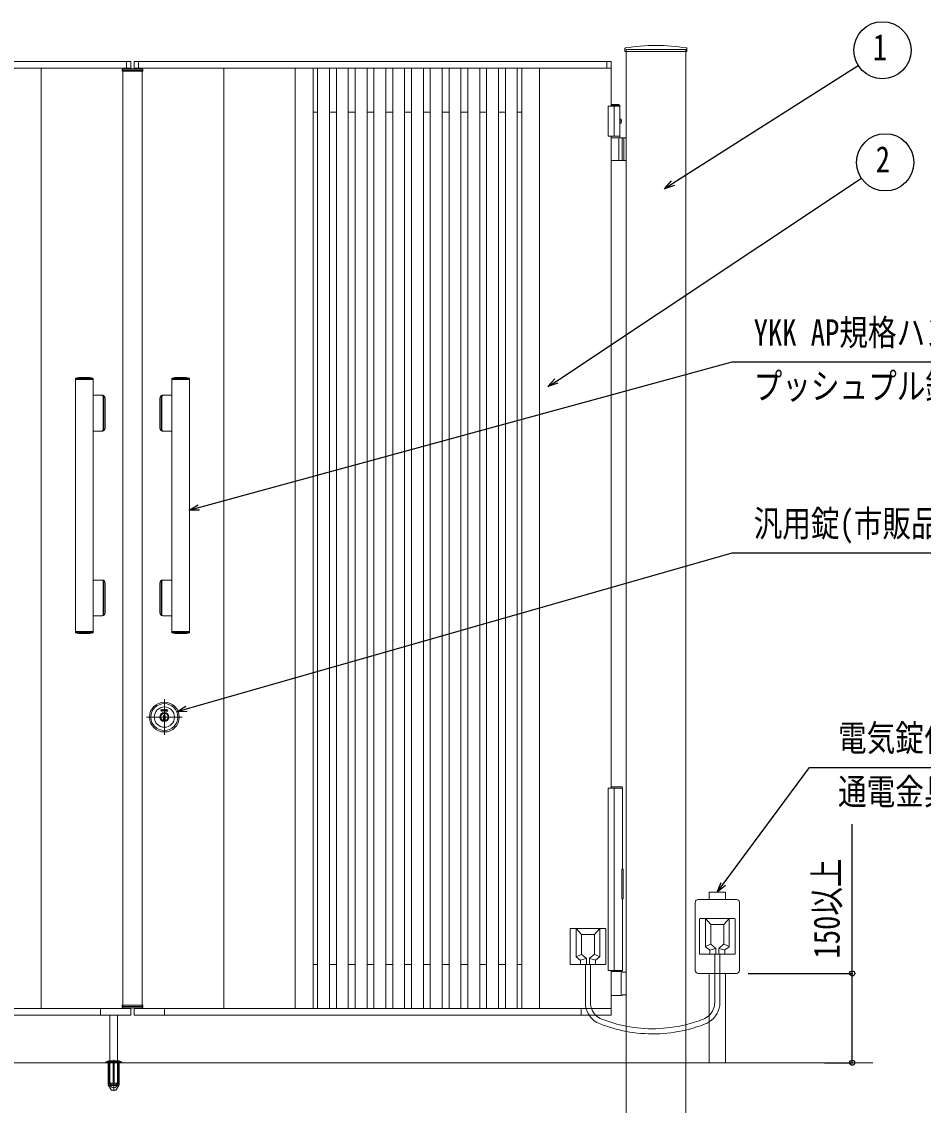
# Model space of a CAD drawing. Units: millimetres, scale not verified. Extents: x -4205 to 4205, y -2970 to 2970.
# Drawn here: x -191 to 1322, y -299 to 1519 of the extents above; entities that cross this region are included whole.
import ezdxf
from ezdxf.enums import TextEntityAlignment as Align

# ---------------------------------------------------------------- set-up
doc = ezdxf.new("R2010")
doc.units = ezdxf.units.MM
doc.header["$LTSCALE"] = 10
doc.layers.add('0-4_YKK_A1', color=4, linetype='Continuous', lineweight=18)
doc.layers.add('0-5_YKK_D', color=6, linetype='Continuous')
doc.styles.add('ＭＳ ゴシック', font='')
doc.styles.get('ＭＳ ゴシック').set_extended_font_data('MS Gothic')

msp = doc.modelspace()

# ---------------------------------------------------------------- linework, layer by layer
at = {"layer": '0-4_YKK_A1'}
for p, q in [((925.17, 1469.33), (924.91, 1474.3)), ((821.87, 1469.33), (924.17, 1469.33)), ((923.02, 1472.33), (823.02, 1472.33)), ((823.02, 1472.33), (823.02, 1469.33)), ((823.02, -227.67), (823.02, 1469.33)), ((923.02, 1469.33), (923.02, 1472.33)), ((923.02, 1469.33), (923.02, -227.67)), ((924.17, 1469.33), (925.17, 1469.33)), ((-7.98, 1452.33), (-807.98, 1452.33)), ((-7.98, 1441.33), (-807.98, 1441.33)), ((-157.98, 1441.33), (-157.98, -136.67)), ((-22.28, 1435.93), (-22.17, 1438.96)), ((-21.17, 1439.93), (11.21, 1439.93)), ((-20.98, 1437.93), (-20.98, -133.27)), ((-20.98, 1437.93), (11.02, 1437.93)), ((-15.28, 1452.33), (-15.28, 1441.33)), ((-14.68, 1439.93), (-14.68, 1440.93)), ((-14.68, 1440.93), (-6.32, 1440.93)), ((-7.98, 1452.33), (-7.98, 1440.93)), ((-7.75, 1439.93), (-7.75, 1439.96)), ((-5.32, 1439.93), (-5.32, 1439.96)), ((-1.98, 1452.33), (798.02, 1452.33)), ((-1.98, 1452.33), (-1.98, 1439.93)), ((-1.98, 1441.33), (798.02, 1441.33)), ((5.32, 1452.33), (5.32, 1441.33)), ((11.02, 1437.93), (11.02, -133.27)), ((12.32, 1435.93), (12.21, 1438.96)), ((148.02, 1441.33), (148.02, -136.67)), ((268.02, 1441.33), (268.02, -136.67)), ((298.02, 1441.33), (298.02, -136.67)), ((305.52, -136.67), (305.52, 1441.33)), ((325.52, 1441.33), (325.52, -136.67)), ((337.02, -136.67), (337.02, 1441.33)), ((357.02, 1441.33), (357.02, -136.67)), ((368.52, -136.67), (368.52, 1441.33)), ((388.52, 1441.33), (388.52, -136.67)), ((400.02, -136.67), (400.02, 1441.33)), ((420.02, 1441.33), (420.02, -136.67)), ((431.52, -136.67), (431.52, 1441.33)), ((451.52, 1441.33), (451.52, -136.67)), ((463.02, -136.67), (463.02, 1441.33)), ((483.02, 1441.33), (483.02, -136.67)), ((494.52, -136.67), (494.52, 1441.33)), ((514.52, 1441.33), (514.52, -136.67)), ((526.02, -136.67), (526.02, 1441.33)), ((546.02, 1441.33), (546.02, -136.67)), ((557.52, -136.67), (557.52, 1441.33)), ((577.52, 1441.33), (577.52, -136.67)), ((589.02, -136.67), (589.02, 1441.33)), ((609.02, 1441.33), (609.02, -136.67)), ((620.52, -136.67), (620.52, 1441.33)), ((640.52, 1441.33), (640.52, -136.67)), ((648.02, -136.67), (648.02, 1441.33)), ((678.02, -136.67), (678.02, 1441.33)), ((790.72, 1452.33), (790.72, 1441.33)), ((798.02, 1452.33), (798.02, 1377.33)), ((-22.28, 1435.93), (12.32, 1435.93)), ((305.52, 1367.33), (298.02, 1367.33)), ((337.02, 1367.33), (325.52, 1367.33)), ((368.52, 1367.33), (357.02, 1367.33)), ((400.02, 1367.33), (388.52, 1367.33)), ((431.52, 1367.33), (420.02, 1367.33)), ((463.02, 1367.33), (451.52, 1367.33)), ((494.52, 1367.33), (483.02, 1367.33)), ((526.02, 1367.33), (514.52, 1367.33)), ((557.52, 1367.33), (546.02, 1367.33)), ((589.02, 1367.33), (577.52, 1367.33)), ((620.52, 1367.33), (609.02, 1367.33)), ((648.02, 1367.33), (640.52, 1367.33)), ((810.52, 1380.33), (798.02, 1380.33)), ((812.52, 1378.33), (798.02, 1378.33)), ((803.02, 1377.33), (803.02, 1327.33)), ((810.52, 1380.33), (812.52, 1378.33)), ((812.52, 1324.33), (812.52, 1378.33)), ((812.52, 1355.83), (813.93, 1355.45)), ((812.52, 1327.33), (793.02, 1327.33)), ((798.02, 1327.33), (798.02, 233.33)), ((798.02, 1324.33), (823.02, 1324.33)), ((810.83, 1287.83), (810.83, 1322.83)), ((816.52, 1324.33), (816.52, 1286.33)), ((819.02, 1324.33), (819.02, 1286.33)), ((823.02, 1286.33), (798.02, 1286.33)), ((-100.82, 918.83), (-100.82, 495.83)), ((-100.82, 918.83), (-70.82, 918.83)), ((-100.52, 918.83), (-100.52, 920.2)), ((-72.1, 920.64), (-99.54, 920.64)), ((-95.57, 922.33), (-76.07, 922.33)), ((-71.12, 920.2), (-71.12, 918.83)), ((-70.82, 918.83), (-70.82, 495.83)), ((60.86, 918.83), (60.86, 495.83)), ((90.86, 918.83), (60.86, 918.83)), ((61.16, 920.2), (61.16, 918.83)), ((62.14, 920.64), (89.58, 920.64)), ((85.61, 922.33), (66.11, 922.33)), ((90.56, 918.83), (90.56, 920.2)), ((90.86, 918.83), (90.86, 495.83)), ((-70.82, 892.33), (-55.37, 892.33)), ((60.86, 892.33), (45.41, 892.33)), ((-54.02, 889.83), (-54.02, 834.83)), ((-52.87, 834.83), (-52.87, 889.83)), ((-50.82, 887.33), (-50.82, 837.33)), ((40.86, 887.33), (40.86, 837.33)), ((42.91, 834.83), (42.91, 889.83)), ((44.06, 889.83), (44.06, 834.83)), ((-55.37, 832.33), (-70.82, 832.33)), ((45.41, 832.33), (60.86, 832.33)), ((-55.37, 582.33), (-70.82, 582.33)), ((45.41, 582.33), (60.86, 582.33)), ((-54.02, 524.83), (-54.02, 579.83)), ((-52.87, 579.83), (-52.87, 524.83)), ((-50.82, 527.33), (-50.82, 577.33)), ((40.86, 527.33), (40.86, 577.33)), ((42.91, 579.83), (42.91, 524.83)), ((44.06, 524.83), (44.06, 579.83)), ((-70.82, 522.33), (-55.37, 522.33)), ((60.86, 522.33), (45.41, 522.33)), ((-100.82, 495.83), (-70.82, 495.83)), ((-100.52, 495.83), (-100.52, 494.46)), ((-72.1, 494.02), (-99.54, 494.02)), ((-95.57, 492.33), (-76.07, 492.33)), ((-71.12, 494.46), (-71.12, 495.83)), ((90.86, 495.83), (60.86, 495.83)), ((61.16, 494.46), (61.16, 495.83)), ((62.14, 494.02), (89.58, 494.02)), ((85.61, 492.33), (66.11, 492.33)), ((90.56, 495.83), (90.56, 494.46)), ((48.52, 382.33), (48.52, 322.33)), ((44.59, 363.82), (45.33, 364.02)), ((78.52, 352.33), (18.52, 352.33)), ((43.95, 363.65), (45.37, 363.65)), ((43.95, 363.65), (44.41, 363.18)), ((47.2, 355.03), (47.2, 353.9)), ((49.73, 346.21), (49.73, 354.36)), ((49.8, 353.9), (49.8, 355.03)), ((793.02, 233.33), (793.02, -72.67)), ((793.02, 233.33), (817.02, 233.33)), ((798.02, 235.33), (815.77, 235.33)), ((803.02, 233.33), (803.02, -72.67)), ((816.77, 233.33), (816.77, 234.33)), ((817.02, 97.33), (817.02, 233.33)), ((818.02, 97.33), (816.06, 97.33)), ((816.06, 97.33), (816.06, 47.33)), ((818.02, 97.33), (818.02, 47.33)), ((989.52, 58.58), (962.52, 58.58)), ((962.52, 46.33), (962.52, 58.58)), ((989.52, 46.33), (989.52, 58.58)), ((818.02, 47.33), (816.06, 47.33)), ((817.02, -72.67), (817.02, 47.33)), ((939.02, -72.67), (939.02, 41.33)), ((1008.02, 46.33), (944.02, 46.33)), ((1013.02, -72.67), (1013.02, 41.33)), ((946.02, -44.67), (946.02, 13.33)), ((1005.02, 14.33), (947.02, 14.33)), ((965.02, 4.33), (956.02, 14.33)), ((956.02, -32.19), (956.02, 14.33)), ((965.02, -28.2), (965.02, 3.33)), ((986.02, 4.33), (966.02, 4.33)), ((987.02, 4.33), (996.02, 14.33)), ((987.02, -28.2), (987.02, 3.33)), ((996.02, -32.19), (996.02, 14.33)), ((1006.02, -44.67), (1006.02, 13.33)), ((729.02, -61.67), (729.02, -3.67)), ((730.02, -2.67), (788.02, -2.67)), ((748.02, -12.67), (739.02, -2.67)), ((739.02, -49.19), (739.02, -2.67)), ((748.02, -45.2), (748.02, -13.67)), ((749.02, -12.67), (769.02, -12.67)), ((770.02, -12.67), (779.02, -2.67)), ((770.02, -45.2), (770.02, -13.67)), ((779.02, -49.19), (779.02, -2.67)), ((789.02, -61.67), (789.02, -3.67)), ((964.59, -28.86), (956.02, -32.67)), ((956.4, -32.97), (963.14, -38.37)), ((973.12, -35.79), (963.52, -38.67)), ((965.38, -28.97), (973.16, -35.37)), ((973.52, -45.67), (973.52, -36.14)), ((978.52, -45.67), (978.52, -36.14)), ((986.66, -28.97), (978.88, -35.37)), ((978.93, -35.79), (988.52, -38.67)), ((987.49, -28.88), (996.02, -32.67)), ((995.64, -32.97), (988.9, -38.37)), ((747.55, -45.88), (739.02, -49.67)), ((739.4, -49.97), (746.14, -55.37)), ((756.11, -52.79), (746.52, -55.67)), ((748.38, -45.97), (756.16, -52.37)), ((756.52, -62.67), (756.52, -53.14)), ((761.52, -62.67), (761.52, -53.14)), ((769.66, -45.97), (761.88, -52.37)), ((761.92, -52.79), (771.52, -55.67)), ((770.45, -45.86), (779.02, -49.67)), ((778.64, -49.97), (771.9, -55.37)), ((1005.02, -45.67), (947.02, -45.67)), ((963.52, -45.67), (963.52, -39.15)), ((971.72, -126.61), (971.72, -45.67)), ((980.32, -126.61), (980.32, -45.67)), ((988.52, -45.67), (988.52, -39.15)), ((305.52, -62.67), (298.02, -62.67)), ((337.02, -62.67), (325.52, -62.67)), ((368.52, -62.67), (357.02, -62.67)), ((400.02, -62.67), (388.52, -62.67)), ((431.52, -62.67), (420.02, -62.67)), ((463.02, -62.67), (451.52, -62.67)), ((494.52, -62.67), (483.02, -62.67)), ((526.02, -62.67), (514.52, -62.67)), ((557.52, -62.67), (546.02, -62.67)), ((589.02, -62.67), (577.52, -62.67)), ((620.52, -62.67), (609.02, -62.67)), ((648.02, -62.67), (640.52, -62.67)), ((730.02, -62.67), (788.02, -62.67)), ((746.52, -62.67), (746.52, -56.15)), ((754.72, -126.61), (754.72, -62.67)), ((763.32, -126.61), (763.32, -62.67)), ((771.52, -62.67), (771.52, -56.15)), ((817.02, -72.67), (793.02, -72.67)), ((798.02, -72.67), (798.02, -147.67)), ((816.02, -72.67), (816.02, -74.67)), ((815.37, -74.67), (798.02, -74.67)), ((816.02, -74.67), (798.02, -74.67)), ((814.58, -76.17), (814.58, -113.17)), ((815.66, -74.76), (815.65, -74.75)), ((816.89, -75.59), (815.66, -74.76)), ((817.17, -75.67), (823.02, -75.67)), ((1008.02, -77.67), (944.02, -77.67)), ((962.52, -227.67), (962.52, -77.67)), ((989.52, -227.67), (989.52, -77.67)), ((798.02, -114.67), (815.37, -114.67)), ((815.65, -114.59), (815.66, -114.58)), ((815.66, -114.58), (816.89, -113.75)), ((823.02, -113.67), (817.17, -113.67)), ((-807.98, -136.67), (-7.98, -136.67)), ((-58.48, -147.67), (-58.48, -136.67)), ((-22.28, -131.27), (12.32, -131.27)), ((-22.28, -131.27), (-22.17, -134.31)), ((-21.17, -135.27), (11.21, -135.27)), ((-20.98, -133.27), (11.02, -133.27)), ((-14.68, -135.27), (-14.68, -136.27)), ((-14.68, -136.27), (-6.32, -136.27)), ((-7.98, -136.27), (-7.98, -147.67)), ((-7.75, -135.27), (-7.75, -135.31)), ((-5.32, -135.27), (-5.32, -135.31)), ((-1.98, -135.27), (-1.98, -147.67)), ((798.02, -136.67), (-1.98, -136.67)), ((12.32, -131.27), (12.21, -134.31)), ((48.52, -147.67), (48.52, -136.67)), ((747.52, -147.67), (747.52, -136.67)), ((798.02, -136.67), (798.02, -147.67)), ((798.02, -136.67), (798.02, -147.67)), ((-807.98, -147.67), (-7.98, -147.67)), ((-42.98, -261.7), (-42.98, -147.81)), ((-29.98, -147.81), (-29.98, -261.7)), ((798.02, -147.67), (-1.98, -147.67)), ((1237.16, -227.67), (-1703.34, -227.67)), ((-49.48, -226.83), (-49.48, -227.67)), ((-23.48, -227.67), (-49.48, -227.67)), ((-45.48, -224.67), (-48.82, -225.89)), ((-48.48, -226.13), (-24.48, -226.13)), ((-45.98, -226.67), (-26.98, -226.67)), ((-45.73, -226.67), (-45.73, -227.67)), ((-45.73, -227.67), (-45.73, -264.7)), ((-45.48, -224.67), (-27.48, -224.67)), ((-45.17, -226.67), (-45.17, -227.67)), ((-45.17, -227.67), (-45.17, -265.67)), ((-44.31, -224.67), (-43.81, -225.17)), ((-43.81, -225.17), (-29.15, -225.17)), ((-43.48, -262.73), (-43.81, -225.17)), ((-37.48, -226.67), (-37.48, -227.67)), ((-37.48, -227.67), (-37.48, -265.67)), ((-36.48, -274.67), (-36.48, -222.75)), ((-36.48, -274.82), (-36.48, -222.9)), ((-35.48, -226.67), (-35.48, -227.67)), ((-35.48, -227.67), (-35.48, -265.67)), ((-29.48, -262.73), (-29.15, -225.17)), ((-28.65, -224.67), (-29.15, -225.17)), ((-27.79, -226.67), (-27.79, -227.67)), ((-27.79, -227.67), (-27.79, -265.67)), ((-27.48, -224.67), (-24.14, -225.89)), ((-27.23, -226.67), (-27.23, -227.67)), ((-27.23, -227.67), (-27.23, -264.7)), ((-23.48, -226.83), (-23.48, -227.67)), ((823.02, -777.67), (823.02, -227.67)), ((923.02, -227.67), (923.02, -777.67)), ((-45.73, -264.7), (-40.84, -273.17)), ((-45.17, -265.67), (-37.48, -265.67)), ((-39.98, -264.7), (-42.98, -261.7)), ((-29.98, -261.7), (-42.98, -261.7)), ((-39.98, -264.7), (-32.98, -264.7)), ((-37.48, -264.7), (-35.48, -264.7)), ((-35.48, -265.67), (-27.79, -265.67)), ((-29.98, -261.7), (-32.98, -264.7)), ((-27.23, -264.7), (-32.12, -273.17)), ((-39.97, -273.67), (-32.99, -273.67))]:
    msp.add_line(p, q, dxfattribs=at)
for points in [[(821.13, 1474.3), (820.87, 1469.33), (821.87, 1469.33)], [(812.52, 1377.33), (793.02, 1377.33), (793.02, 1327.33)], [(814.87, 1354.43), (812.92, 1353.48), (812.31, 1352.33)], [(814.87, 1350.23), (812.92, 1351.18), (812.31, 1352.33)], [(812.52, 1355.83), (812.52, 1348.83), (813.93, 1349.21)], [(46.9, 345), (46.9, 345.83), (47.28, 346.21), (47.28, 354.36)], [(50.1, 345), (50.1, 345.83), (49.73, 346.21)]]:
    msp.add_lwpolyline(points, dxfattribs=at)
for points in [[(48.7, 362.33), (49.74, 364.97), (50.85, 364.97), (51.88, 362.33), (51.06, 362.33), (50.87, 362.81), (49.71, 362.81), (49.52, 362.33)], [(49.97, 363.47), (50.29, 364.3), (50.61, 363.47)], [(52.19, 362.33), (52.19, 364.97), (52.99, 364.97), (52.99, 362.99), (54.52, 362.99), (54.28, 362.33)]]:
    msp.add_lwpolyline(points, close=True, dxfattribs=at)
for centre, radius in [((48.52, 352.33), 25), ((48.52, 352.33), 22.6), ((48.52, 352.33), 16.99), ((47.2, 363.65), 1.43), ((47.2, 363.65), 0.661), ((48.5, 352.33), 7.5)]:
    msp.add_circle(centre, radius, dxfattribs=at)
for centre, radius, start, end in [((822.13, 1474.24), 1, 99.1798, 177), ((873.02, 1159.33), 320, 90, 99.1798), ((873.02, 1159.33), 320, 80.8202, 90), ((923.91, 1474.24), 1, 3, 80.8202), ((-21.17, 1438.93), 1, 90, 178), ((-8.75, 1439.93), 1, 2, 90), ((-6.32, 1439.93), 1, 2, 90), ((11.21, 1438.93), 1, 2, 90), ((813.59, 1354.2), 1.3, 14.0353, 75), ((813.59, 1350.46), 1.3, 285, 345.9647), ((806.12, 1352.33), 9, 345.9647, 14.0353), ((809.33, 1322.83), 1.5, 0, 90), ((809.33, 1287.83), 1.5, 270, 0), ((-99.72, 920.2), 0.8, 110.76843, 180), ((-85.82, 883.55), 40, 104.21682, 110.76843), ((-95.57, 922.03), 0.3, 90, 104.21682), ((-95.57, 922.03), 0.3, 61.29529, 90), ((-85.82, 939.83), 20, 241.29529, 250.4307), ((-92.42, 921.27), 0.3, 250.4307, 279.9206), ((-85.82, 883.55), 38, 80.0794, 99.9206), ((-79.22, 921.27), 0.3, 260.0794, 289.5693), ((-85.82, 939.83), 20, 289.5693, 298.70471), ((-76.07, 922.03), 0.3, 90, 118.70471), ((-76.07, 922.03), 0.3, 75.78318, 90), ((-85.82, 883.55), 40, 69.23157, 75.78318), ((-71.92, 920.2), 0.8, 0, 69.23157), ((61.96, 920.2), 0.8, 110.76843, 180), ((75.86, 883.55), 40, 104.21682, 110.76843), ((66.11, 922.03), 0.3, 90, 104.21682), ((66.11, 922.03), 0.3, 61.29529, 90), ((75.86, 939.83), 20, 241.29529, 250.4307), ((69.26, 921.27), 0.3, 250.4307, 279.9206), ((75.86, 883.55), 38, 80.0794, 99.9206), ((82.46, 921.27), 0.3, 260.0794, 289.5693), ((75.86, 939.83), 20, 289.5693, 298.70471), ((85.61, 922.03), 0.3, 90, 118.70471), ((85.61, 922.03), 0.3, 75.78318, 90), ((75.86, 883.55), 40, 69.23157, 75.78318), ((89.76, 920.2), 0.8, 0, 69.23157), ((-56.52, 889.83), 2.5, 0, 90), ((-55.82, 887.33), 5, 0, 90), ((-55.37, 889.83), 2.5, 0, 90), ((45.86, 887.33), 5, 90, 180), ((45.41, 889.83), 2.5, 90, 180), ((46.56, 889.83), 2.5, 90, 180), ((-55.82, 837.33), 5, 270, 0), ((45.86, 837.33), 5, 180, 270), ((-56.52, 834.83), 2.5, 270, 0), ((-55.37, 834.83), 2.5, 270, 0), ((45.41, 834.83), 2.5, 180, 270), ((46.56, 834.83), 2.5, 180, 270), ((-56.52, 579.83), 2.5, 0, 90), ((-55.82, 577.33), 5, 0, 90), ((-55.37, 579.83), 2.5, 0, 90), ((45.86, 577.33), 5, 90, 180), ((45.41, 579.83), 2.5, 90, 180), ((46.56, 579.83), 2.5, 90, 180), ((-56.52, 524.83), 2.5, 270, 0), ((-55.82, 527.33), 5, 270, 0), ((-55.37, 524.83), 2.5, 270, 0), ((45.86, 527.33), 5, 180, 270), ((45.41, 524.83), 2.5, 180, 270), ((46.56, 524.83), 2.5, 180, 270), ((-99.72, 494.46), 0.8, 180, 249.23157), ((-85.82, 531.11), 40, 249.23157, 255.78318), ((-95.57, 492.63), 0.3, 255.78318, 270), ((-95.57, 492.63), 0.3, 270, 298.70471), ((-85.82, 474.82), 20, 109.5693, 118.70471), ((-92.42, 493.39), 0.3, 80.0794, 109.5693), ((-85.82, 531.11), 38, 260.0794, 279.9206), ((-79.22, 493.39), 0.3, 70.4307, 99.9206), ((-85.82, 474.82), 20, 61.29529, 70.4307), ((-76.07, 492.63), 0.3, 241.29529, 270), ((-76.07, 492.63), 0.3, 270, 284.21682), ((-85.82, 531.11), 40, 284.21682, 290.76843), ((-71.92, 494.46), 0.8, 290.76843, 0), ((61.96, 494.46), 0.8, 180, 249.23157), ((75.86, 531.11), 40, 249.23157, 255.78318), ((66.11, 492.63), 0.3, 255.78318, 270), ((66.11, 492.63), 0.3, 270, 298.70471), ((75.86, 474.82), 20, 109.5693, 118.70471), ((69.26, 493.39), 0.3, 80.0794, 109.5693), ((75.86, 531.11), 38, 260.0794, 279.9206), ((82.46, 493.39), 0.3, 70.4307, 99.9206), ((75.86, 474.82), 20, 61.29529, 70.4307), ((85.61, 492.63), 0.3, 241.29529, 270), ((85.61, 492.63), 0.3, 270, 284.21682), ((75.86, 531.11), 40, 284.21682, 290.76843), ((89.76, 494.46), 0.8, 290.76843, 0), ((43.95, 363.65), 1.43, 15, 0.00003), ((43.95, 363.65), 0.661, 14.99999, 315.00001), ((48.5, 352.33), 7, 0, 256.78702), ((48.5, 352.33), 6.2, 0, 258.60449), ((48.5, 355.03), 1.3, 90, 180), ((48.5, 352.33), 2.04, 126.9842, 129.67464), ((48.5, 347.98), 6.5, 79.13698, 100.86302), ((48.5, 355.03), 1.3, 360, 90), ((48.5, 352.33), 2.04, 50.32536, 53.0158), ((48.5, 352.33), 6.2, 281.39552, 0.00001), ((48.5, 352.33), 7, 283.21298, 0), ((815.77, 234.33), 1, 0, 90), ((944.02, 41.33), 5, 90, 180), ((1008.02, 41.33), 5, 0, 90), ((947.02, 13.33), 1, 90, 180), ((966.02, 3.33), 1, 90, 180), ((986.02, 3.33), 1, 0, 90), ((1005.02, 13.33), 1, 0, 90), ((730.02, -3.67), 1, 90, 180), ((749.02, -13.67), 1, 90, 180), ((769.02, -13.67), 1, 0, 90), ((788.02, -3.67), 1, 0, 90), ((957.02, -32.19), 1, 180, 231.34019), ((966.02, -28.2), 1, 180, 230.52754), ((972.52, -36.14), 1, 0, 50.52754), ((979.52, -36.14), 1, 129.47246, 180), ((986.02, -28.2), 1, 309.47246, 0), ((995.02, -32.19), 1, 308.65981, 0), ((740.02, -49.19), 1, 180, 231.34019), ((749.02, -45.2), 1, 180, 230.52754), ((755.52, -53.14), 1, 0, 50.52754), ((762.52, -53.14), 1, 129.47246, 180), ((769.02, -45.2), 1, 309.47246, 0), ((778.02, -49.19), 1, 308.65981, 0), ((947.02, -44.67), 1, 180, 270), ((962.52, -39.15), 1, 0, 51.34019), ((989.52, -39.15), 1, 128.65981, 180), ((1005.02, -44.67), 1, 270, 0), ((730.02, -61.67), 1, 180, 270), ((745.52, -56.15), 1, 0, 51.34019), ((772.52, -56.15), 1, 128.65981, 180), ((788.02, -61.67), 1, 270, 0), ((944.02, -72.67), 5, 180, 270), ((1008.02, -72.67), 5, 270, 0), ((815.37, -75.17), 0.5, 56.30993, 90), ((817.17, -75.17), 0.5, 236.30993, 270.00001), ((793.32, -126.61), 38.6, 180, 213.06722), ((793.32, -126.61), 30, 180, 224.59045), ((815.37, -114.17), 0.5, 270, 303.69007), ((817.17, -114.17), 0.5, 89.99999, 123.69007), ((941.72, -126.61), 30, 313.89455, 0), ((941.72, -126.61), 38.6, 302.60607, 0), ((951.02, -123.46), 29.3, 359.71101, 0.28899), ((-21.17, -134.27), 1, 182, 270), ((-8.75, -135.27), 1, 270, 358), ((-6.32, -135.27), 1, 270, 358), ((11.21, -134.27), 1, 270, 358), ((793.32, -126.61), 38.6, 213.06722, 248.65022), ((793.32, -126.61), 30, 224.59045, 248.65022), ((867.52, 63.22), 242.41, 248.65022, 259.42214), ((867.52, 63.22), 233.81, 248.65022, 259.02833), ((867.52, 63.22), 233.81, 283.73139, 291.34978), ((867.52, 63.22), 242.41, 283.23522, 291.34978), ((941.72, -126.61), 30, 291.34978, 313.89455), ((941.72, -126.61), 38.6, 291.34978, 302.60607), ((867.52, 63.22), 233.81, 259.02833, 283.73139), ((867.52, 63.22), 242.41, 259.42214, 283.23522), ((-48.48, -226.83), 1, 110, 180), ((-45.98, -227.67), 1, 90, 180), ((-26.98, -227.67), 1, 0, 90), ((-24.48, -226.83), 1, 0, 70), ((-36.48, -262.67), 7, 180.5, 359.5), ((-39.97, -272.67), 1, 210, 270), ((-32.99, -272.67), 1, 270, 330)]:
    msp.add_arc(centre, radius, start, end, dxfattribs=at)
at = {"layer": '0-5_YKK_D'}
for p, q in [((1028.02, -77.66), (1203.51, -77.66)), ((1155.77, -227.66), (1203.51, -227.66))]:
    msp.add_line(p, q, dxfattribs=at)
for points in [[(887.24, 1238.98), (901.59, 1248.09), (1212.48, 1445.53)], [(692.01, 906.86), (706.16, 916.28), (1217.79, 1256.61)], [(904.03, 1244.25), (887.24, 1238.98), (899.14, 1251.94)], [(90.02, 699.44), (106.42, 703.92), (1001.02, 948.64), (1848.24, 948.64)], [(708.69, 912.49), (692.01, 906.86), (703.64, 920.07)], [(107.62, 699.53), (90.02, 699.44), (105.21, 708.32)], [(69.2, 361.44), (85.54, 366.12), (1001.02, 628.08), (1445.15, 628.08)], [(86.8, 361.74), (69.2, 361.44), (84.29, 370.5)], [(976.02, 58.58), (986.13, 72.25), (1130.53, 267.52), (1801.41, 267.52)], [(1202.51, -227.66), (1202.51, -77.66), (1202.51, 172.94)], [(989.79, 69.54), (976.02, 58.58), (982.47, 74.96)]]:
    msp.add_lwpolyline(points, dxfattribs=at)
for centre, radius in [((1253, 1471.26), 48), ((1257.75, 1283.2), 48), ((1202.51, -77.66), 4.25), ((1202.51, -227.66), 4.25)]:
    msp.add_circle(centre, radius, dxfattribs=at)

# ---------------------------------------------------------------- texts
at = {"layer": '0-5_YKK_D', "style": 'ＭＳ ゴシック', "width": 0.8}
for s, p in [('1', (1237, 1441.26)), ('2', (1241.75, 1253.2)), ('YKK AP規格ハンドル(鍵なし)', (1037.02, 962.59)), ('プッシュプル錠2型', (1037.02, 872.59)), ('汎用錠(市販品)', (1037.02, 642.03)), ('電気錠付の場合', (1178.53, 282.12)), ('通電金具以降は現地手配', (1178.53, 192.12))]:
    msp.add_text(s, height=43.99, dxfattribs=at).set_placement(p, align=Align.BOTTOM_LEFT)
msp.add_text('150以上', height=43.99, rotation=90, dxfattribs=at).set_placement((1194.51, -52.66), align=Align.BOTTOM_LEFT)

doc.saveas('drawing.dxf')
